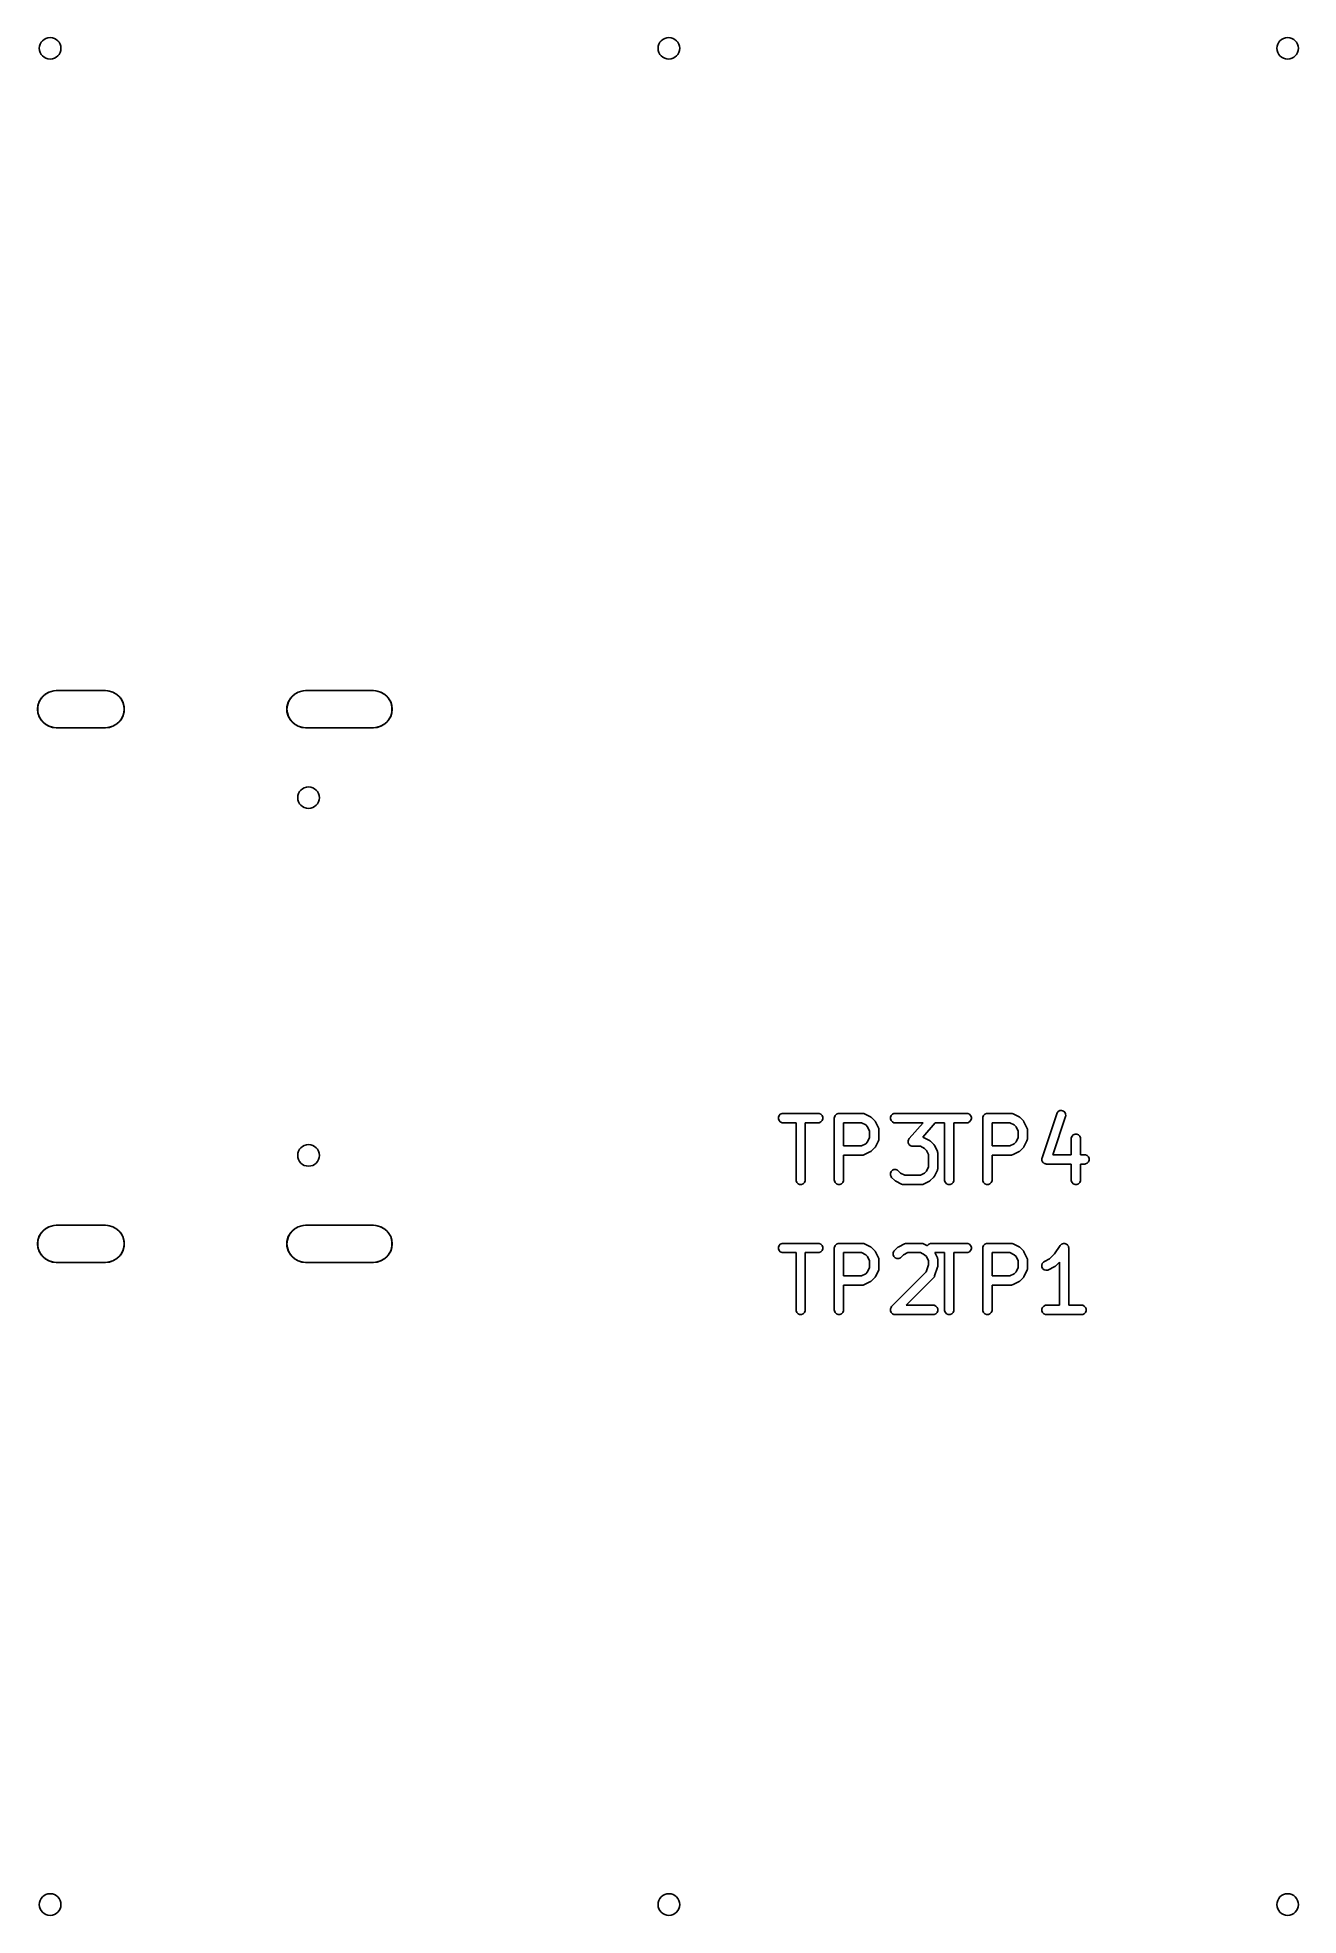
# Model space of a CAD drawing. Extents: x 5.43 to 6.23, y -4.55 to -3.35.
import ezdxf

# ---------------------------------------------------------------- set-up
doc = ezdxf.new("R2010")
doc.units = 0
doc.header["$MEASUREMENT"] = 0
doc.layers.add('BLACK', color=7, linetype='CONTINUOUS')

msp = doc.modelspace()

# ---------------------------------------------------------------- linework, layer by layer
at = {"layer": 'BLACK', "linetype": 'CONTINUOUS'}
for p, q in [((5.4289, -3.7779), (5.4297, -3.7749)), ((5.4297, -3.7749), (5.4312, -3.7722)), ((5.4312, -3.7722), (5.4334, -3.77)), ((5.4334, -3.77), (5.4361, -3.7685)), ((5.4361, -3.7685), (5.4391, -3.7677)), ((5.4391, -3.7677), (5.4406, -3.7676)), ((5.4406, -3.7676), (5.4721, -3.7676)), ((5.4721, -3.7676), (5.4406, -3.7676)), ((5.4721, -3.7676), (5.4736, -3.7677)), ((5.4736, -3.7677), (5.4766, -3.7685)), ((5.4766, -3.7685), (5.4793, -3.77)), ((5.4793, -3.77), (5.4815, -3.7722)), ((5.4815, -3.7722), (5.483, -3.7749)), ((5.483, -3.7749), (5.4838, -3.7779)), ((5.5875, -3.7779), (5.5883, -3.7749)), ((5.5883, -3.7749), (5.5899, -3.7722)), ((5.5899, -3.7722), (5.5921, -3.77)), ((5.5921, -3.77), (5.5947, -3.7685)), ((5.5947, -3.7685), (5.5977, -3.7677)), ((5.5977, -3.7677), (5.5993, -3.7676)), ((5.5993, -3.7676), (5.6426, -3.7676)), ((5.6426, -3.7676), (5.5993, -3.7676)), ((5.6426, -3.7676), (5.6441, -3.7677)), ((5.6441, -3.7677), (5.6471, -3.7685)), ((5.6471, -3.7685), (5.6498, -3.77)), ((5.6498, -3.77), (5.6519, -3.7722)), ((5.6519, -3.7722), (5.6535, -3.7749)), ((5.6535, -3.7749), (5.6543, -3.7779)), ((5.4289, -3.781), (5.4289, -3.7779)), ((5.4297, -3.7839), (5.4289, -3.781)), ((5.4312, -3.7866), (5.4297, -3.7839)), ((5.4334, -3.7888), (5.4312, -3.7866)), ((5.4815, -3.7866), (5.4793, -3.7888)), ((5.483, -3.7839), (5.4815, -3.7866)), ((5.4838, -3.781), (5.483, -3.7839)), ((5.4838, -3.7779), (5.4838, -3.781)), ((5.5875, -3.781), (5.5875, -3.7779)), ((5.5883, -3.7839), (5.5875, -3.781)), ((5.5899, -3.7866), (5.5883, -3.7839)), ((5.5921, -3.7888), (5.5899, -3.7866)), ((5.6519, -3.7866), (5.6498, -3.7888)), ((5.6535, -3.7839), (5.6519, -3.7866)), ((5.6543, -3.781), (5.6535, -3.7839)), ((5.6543, -3.7779), (5.6543, -3.781)), ((5.4361, -3.7903), (5.4334, -3.7888)), ((5.4391, -3.7911), (5.4361, -3.7903)), ((5.4406, -3.7912), (5.4391, -3.7911)), ((5.4721, -3.7912), (5.4406, -3.7912)), ((5.4406, -3.7912), (5.4721, -3.7912)), ((5.4736, -3.7911), (5.4721, -3.7912)), ((5.4766, -3.7903), (5.4736, -3.7911)), ((5.4793, -3.7888), (5.4766, -3.7903)), ((5.5947, -3.7903), (5.5921, -3.7888)), ((5.5977, -3.7911), (5.5947, -3.7903)), ((5.5993, -3.7912), (5.5977, -3.7911)), ((5.6426, -3.7912), (5.5993, -3.7912)), ((5.5993, -3.7912), (5.6426, -3.7912)), ((5.6441, -3.7911), (5.6426, -3.7912)), ((5.6471, -3.7903), (5.6441, -3.7911)), ((5.6498, -3.7888), (5.6471, -3.7903)), ((5.9002, -4.039), (5.9006, -4.0379)), ((5.9006, -4.0379), (5.9014, -4.0371)), ((5.9014, -4.0371), (5.9025, -4.0367)), ((5.9025, -4.0367), (5.9031, -4.0366)), ((5.9031, -4.0366), (5.9256, -4.0366)), ((5.9256, -4.0366), (5.9261, -4.0367)), ((5.9261, -4.0367), (5.9272, -4.0371)), ((5.9272, -4.0371), (5.928, -4.0379)), ((5.928, -4.0379), (5.9285, -4.039)), ((5.9358, -4.039), (5.9362, -4.0379)), ((5.9362, -4.0379), (5.9371, -4.0371)), ((5.9371, -4.0371), (5.9381, -4.0367)), ((5.9381, -4.0367), (5.9387, -4.0366)), ((5.9387, -4.0366), (5.9537, -4.0366)), ((5.9537, -4.0366), (5.9543, -4.0367)), ((5.9543, -4.0367), (5.9544, -4.0367)), ((5.9544, -4.0367), (5.9545, -4.0367)), ((5.9545, -4.0367), (5.955, -4.0369)), ((5.955, -4.0369), (5.9588, -4.0388)), ((5.9714, -4.039), (5.9719, -4.0379)), ((5.9719, -4.0379), (5.9727, -4.0371)), ((5.9727, -4.0371), (5.9737, -4.0367)), ((5.9737, -4.0367), (5.9743, -4.0366)), ((5.9743, -4.0366), (5.9987, -4.0366)), ((5.9987, -4.0366), (6.0201, -4.0366)), ((6.0201, -4.0366), (6.0206, -4.0367)), ((6.0206, -4.0367), (6.0217, -4.0371)), ((6.0217, -4.0371), (6.0225, -4.0379)), ((6.0225, -4.0379), (6.023, -4.039)), ((6.0303, -4.039), (6.0307, -4.0379)), ((6.0307, -4.0379), (6.0315, -4.0371)), ((6.0315, -4.0371), (6.0326, -4.0367)), ((6.0326, -4.0367), (6.0332, -4.0366)), ((6.0332, -4.0366), (6.0482, -4.0366)), ((6.0482, -4.0366), (6.0488, -4.0367)), ((6.0488, -4.0367), (6.0489, -4.0367)), ((6.0489, -4.0367), (6.049, -4.0367)), ((6.049, -4.0367), (6.0495, -4.0369)), ((6.0495, -4.0369), (6.0533, -4.0388)), ((6.0679, -4.0649), (6.0773, -4.0368)), ((6.0829, -4.0386), (6.0748, -4.0629)), ((6.0773, -4.0368), (6.0775, -4.0362)), ((6.0775, -4.0362), (6.0782, -4.0354)), ((6.0782, -4.0354), (6.0793, -4.0348)), ((6.0793, -4.0348), (6.0804, -4.0348)), ((6.0804, -4.0348), (6.0815, -4.0351)), ((6.0815, -4.0351), (6.0824, -4.0359)), ((6.0824, -4.0359), (6.0829, -4.0369)), ((6.0829, -4.0369), (6.083, -4.0381)), ((6.083, -4.0381), (6.0829, -4.0386)), ((5.9002, -4.0401), (5.9002, -4.039)), ((5.9006, -4.0412), (5.9002, -4.0401)), ((5.9014, -4.042), (5.9006, -4.0412)), ((5.9025, -4.0425), (5.9014, -4.042)), ((5.9031, -4.0425), (5.9025, -4.0425)), ((5.9114, -4.0425), (5.9031, -4.0425)), ((5.9114, -4.0789), (5.9114, -4.0425)), ((5.9256, -4.0425), (5.9173, -4.0425)), ((5.9173, -4.0425), (5.9173, -4.0789)), ((5.9261, -4.0425), (5.9256, -4.0425)), ((5.9272, -4.042), (5.9261, -4.0425)), ((5.928, -4.0412), (5.9272, -4.042)), ((5.9285, -4.0401), (5.928, -4.0412)), ((5.9285, -4.039), (5.9285, -4.0401)), ((5.9357, -4.0396), (5.9358, -4.039)), ((5.9357, -4.0789), (5.9357, -4.0396)), ((5.953, -4.0425), (5.9416, -4.0425)), ((5.9416, -4.0425), (5.9416, -4.0572)), ((5.9557, -4.0439), (5.953, -4.0425)), ((5.9569, -4.0451), (5.9557, -4.0439)), ((5.9582, -4.0478), (5.9569, -4.0451)), ((5.9582, -4.052), (5.9582, -4.0478)), ((5.9588, -4.0388), (5.959, -4.0389)), ((5.959, -4.0389), (5.9591, -4.039)), ((5.9591, -4.039), (5.9592, -4.039)), ((5.9592, -4.039), (5.9593, -4.0391)), ((5.9593, -4.0391), (5.9593, -4.0392)), ((5.9593, -4.0392), (5.9595, -4.0393)), ((5.9595, -4.0393), (5.9614, -4.0412)), ((5.9614, -4.0412), (5.9616, -4.0414)), ((5.9616, -4.0414), (5.9617, -4.0415)), ((5.9617, -4.0415), (5.9617, -4.0416)), ((5.9617, -4.0416), (5.9618, -4.0417)), ((5.9618, -4.0417), (5.9618, -4.0417)), ((5.9618, -4.0417), (5.962, -4.042)), ((5.962, -4.042), (5.9638, -4.0457)), ((5.9638, -4.0457), (5.964, -4.0463)), ((5.964, -4.0463), (5.964, -4.0464)), ((5.964, -4.0464), (5.9641, -4.0465)), ((5.9641, -4.0465), (5.9641, -4.0471)), ((5.9641, -4.0471), (5.9641, -4.0527)), ((5.9714, -4.0401), (5.9714, -4.039)), ((5.9719, -4.0412), (5.9714, -4.0401)), ((5.9727, -4.042), (5.9719, -4.0412)), ((5.9737, -4.0425), (5.9727, -4.042)), ((5.9743, -4.0425), (5.9737, -4.0425)), ((5.9922, -4.0425), (5.9743, -4.0425)), ((5.9833, -4.0526), (5.9922, -4.0425)), ((6, -4.0425), (5.992, -4.0517)), ((6.0059, -4.0425), (6, -4.0425)), ((6.0059, -4.0789), (6.0059, -4.0425)), ((6.0201, -4.0425), (6.0118, -4.0425)), ((6.0118, -4.0425), (6.0118, -4.0789)), ((6.0206, -4.0425), (6.0201, -4.0425)), ((6.0217, -4.042), (6.0206, -4.0425)), ((6.0225, -4.0412), (6.0217, -4.042)), ((6.023, -4.0401), (6.0225, -4.0412)), ((6.023, -4.039), (6.023, -4.0401)), ((6.0302, -4.0396), (6.0303, -4.039)), ((6.0302, -4.0789), (6.0302, -4.0396)), ((6.0475, -4.0425), (6.0361, -4.0425)), ((6.0361, -4.0425), (6.0361, -4.0572)), ((6.0502, -4.0439), (6.0475, -4.0425)), ((6.0514, -4.0451), (6.0502, -4.0439)), ((6.0527, -4.0478), (6.0514, -4.0451)), ((6.0527, -4.052), (6.0527, -4.0478)), ((6.0533, -4.0388), (6.0535, -4.0389)), ((6.0535, -4.0389), (6.0536, -4.039)), ((6.0536, -4.039), (6.0537, -4.039)), ((6.0537, -4.039), (6.0537, -4.0391)), ((6.0537, -4.0391), (6.0538, -4.0392)), ((6.0538, -4.0392), (6.054, -4.0393)), ((6.054, -4.0393), (6.0559, -4.0412)), ((6.0559, -4.0412), (6.0561, -4.0414)), ((6.0561, -4.0414), (6.0561, -4.0415)), ((6.0561, -4.0415), (6.0562, -4.0416)), ((6.0562, -4.0416), (6.0563, -4.0417)), ((6.0563, -4.0417), (6.0563, -4.0417)), ((6.0563, -4.0417), (6.0564, -4.042)), ((6.0564, -4.042), (6.0583, -4.0457)), ((6.0583, -4.0457), (6.0585, -4.0463)), ((6.0585, -4.0463), (6.0585, -4.0464)), ((6.0585, -4.0464), (6.0586, -4.0465)), ((6.0586, -4.0465), (6.0586, -4.0471)), ((6.0586, -4.0471), (6.0586, -4.0527)), ((6.087, -4.051), (6.0878, -4.0502)), ((6.0878, -4.0502), (6.0889, -4.0498)), ((6.0889, -4.0498), (6.09, -4.0498)), ((6.09, -4.0498), (6.0911, -4.0502)), ((6.0911, -4.0502), (6.0919, -4.051)), ((5.9416, -4.0572), (5.953, -4.0572)), ((5.953, -4.0572), (5.9557, -4.0559)), ((5.9588, -4.0609), (5.955, -4.0628)), ((5.9557, -4.0559), (5.9569, -4.0547)), ((5.9569, -4.0547), (5.9582, -4.052)), ((5.959, -4.0608), (5.9588, -4.0609)), ((5.9591, -4.0608), (5.959, -4.0608)), ((5.9592, -4.0607), (5.9591, -4.0608)), ((5.9593, -4.0606), (5.9592, -4.0607)), ((5.9595, -4.0604), (5.9593, -4.0606)), ((5.9593, -4.0606), (5.9593, -4.0606)), ((5.9614, -4.0585), (5.9595, -4.0604)), ((5.9616, -4.0583), (5.9614, -4.0585)), ((5.9617, -4.0582), (5.9616, -4.0583)), ((5.9618, -4.0581), (5.9617, -4.0582)), ((5.9617, -4.0582), (5.9617, -4.0582)), ((5.962, -4.0578), (5.9618, -4.058)), ((5.9618, -4.058), (5.9618, -4.0581)), ((5.9638, -4.054), (5.962, -4.0578)), ((5.964, -4.0535), (5.9638, -4.054)), ((5.9641, -4.0533), (5.964, -4.0534)), ((5.964, -4.0534), (5.964, -4.0535)), ((5.9641, -4.0527), (5.9641, -4.0533)), ((5.9826, -4.0542), (5.9827, -4.0541)), ((5.9827, -4.0547), (5.9826, -4.0542)), ((5.9827, -4.054), (5.9829, -4.0535)), ((5.9827, -4.0541), (5.9827, -4.054)), ((5.9827, -4.0551), (5.9827, -4.0547)), ((5.9827, -4.0552), (5.9827, -4.0551)), ((5.9827, -4.0553), (5.9827, -4.0552)), ((5.9829, -4.0558), (5.9827, -4.0553)), ((5.9829, -4.0535), (5.983, -4.0531)), ((5.9831, -4.0562), (5.9829, -4.0558)), ((5.983, -4.0531), (5.9831, -4.053)), ((5.9831, -4.053), (5.9831, -4.0529)), ((5.9831, -4.0529), (5.9832, -4.0529)), ((5.9832, -4.0563), (5.9831, -4.0562)), ((5.9832, -4.0529), (5.9833, -4.0526)), ((5.9832, -4.0564), (5.9832, -4.0563)), ((5.9836, -4.0567), (5.9832, -4.0564)), ((5.9839, -4.057), (5.9836, -4.0567)), ((5.984, -4.0571), (5.9839, -4.057)), ((5.9841, -4.0571), (5.984, -4.0571)), ((5.9845, -4.0573), (5.9841, -4.0571)), ((5.985, -4.0575), (5.9845, -4.0573)), ((5.9851, -4.0575), (5.985, -4.0575)), ((5.9852, -4.0575), (5.9851, -4.0575)), ((5.9853, -4.0575), (5.9852, -4.0575)), ((5.9856, -4.0575), (5.9853, -4.0575)), ((5.9905, -4.0575), (5.9856, -4.0575)), ((5.9932, -4.0589), (5.9905, -4.0575)), ((5.992, -4.0517), (5.9925, -4.0519)), ((5.9925, -4.0519), (5.9963, -4.0538)), ((5.9944, -4.0601), (5.9932, -4.0589)), ((5.9957, -4.0628), (5.9944, -4.0601)), ((5.9963, -4.0538), (5.9965, -4.0539)), ((5.9965, -4.0539), (5.9966, -4.054)), ((5.9966, -4.054), (5.9967, -4.054)), ((5.9967, -4.054), (5.9967, -4.0541)), ((5.9967, -4.0541), (5.9968, -4.0542)), ((5.9968, -4.0542), (5.997, -4.0543)), ((5.997, -4.0543), (5.9989, -4.0562)), ((5.9989, -4.0562), (5.9991, -4.0564)), ((5.9991, -4.0564), (5.9991, -4.0565)), ((5.9991, -4.0565), (5.9992, -4.0566)), ((5.9992, -4.0566), (5.9993, -4.0567)), ((5.9993, -4.0567), (5.9993, -4.0567)), ((5.9993, -4.0567), (5.9995, -4.057)), ((5.9995, -4.057), (6.0013, -4.0607)), ((6.0013, -4.0607), (6.0015, -4.0613)), ((6.0015, -4.0613), (6.0015, -4.0614)), ((6.0015, -4.0614), (6.0016, -4.0615)), ((6.0016, -4.0615), (6.0016, -4.0621)), ((6.0016, -4.0621), (6.0016, -4.0714)), ((6.0361, -4.0572), (6.0475, -4.0572)), ((6.0475, -4.0572), (6.0502, -4.0559)), ((6.0533, -4.0609), (6.0495, -4.0628)), ((6.0502, -4.0559), (6.0514, -4.0547)), ((6.0514, -4.0547), (6.0527, -4.052)), ((6.0535, -4.0608), (6.0533, -4.0609)), ((6.0536, -4.0608), (6.0535, -4.0608)), ((6.0537, -4.0607), (6.0536, -4.0608)), ((6.0538, -4.0606), (6.0537, -4.0606)), ((6.0537, -4.0606), (6.0537, -4.0607)), ((6.054, -4.0604), (6.0538, -4.0606)), ((6.0559, -4.0585), (6.054, -4.0604)), ((6.0561, -4.0583), (6.0559, -4.0585)), ((6.0562, -4.0582), (6.0561, -4.0582)), ((6.0561, -4.0582), (6.0561, -4.0583)), ((6.0563, -4.0581), (6.0562, -4.0582)), ((6.0564, -4.0578), (6.0563, -4.058)), ((6.0563, -4.058), (6.0563, -4.0581)), ((6.0583, -4.054), (6.0564, -4.0578)), ((6.0585, -4.0535), (6.0583, -4.054)), ((6.0586, -4.0533), (6.0585, -4.0534)), ((6.0585, -4.0534), (6.0585, -4.0535)), ((6.0586, -4.0527), (6.0586, -4.0533)), ((6.0865, -4.0521), (6.087, -4.051)), ((6.0865, -4.0527), (6.0865, -4.0521)), ((6.0865, -4.0629), (6.0865, -4.0527)), ((6.0919, -4.051), (6.0923, -4.0521)), ((6.0923, -4.0521), (6.0924, -4.0527)), ((6.0924, -4.0527), (6.0924, -4.0629)), ((5.9537, -4.0631), (5.9416, -4.0631)), ((5.9416, -4.0631), (5.9416, -4.0789)), ((5.9543, -4.0631), (5.9537, -4.0631)), ((5.9544, -4.063), (5.9543, -4.0631)), ((5.9545, -4.063), (5.9544, -4.063)), ((5.955, -4.0628), (5.9545, -4.063)), ((5.9714, -4.0746), (5.9719, -4.0735)), ((5.9719, -4.0735), (5.9727, -4.0727)), ((5.9727, -4.0727), (5.9737, -4.0723)), ((5.9737, -4.0723), (5.9749, -4.0723)), ((5.9749, -4.0723), (5.976, -4.0727)), ((5.976, -4.0727), (5.9764, -4.0731)), ((5.9764, -4.0731), (5.9779, -4.0746)), ((5.9932, -4.0746), (5.9944, -4.0734)), ((5.9944, -4.0734), (5.9957, -4.0707)), ((5.9957, -4.0707), (5.9957, -4.0628)), ((6.0013, -4.0728), (5.9995, -4.0765)), ((6.0015, -4.0722), (6.0013, -4.0728)), ((6.0016, -4.072), (6.0015, -4.0721)), ((6.0015, -4.0721), (6.0015, -4.0722)), ((6.0016, -4.0714), (6.0016, -4.072)), ((6.0482, -4.0631), (6.0361, -4.0631)), ((6.0361, -4.0631), (6.0361, -4.0789)), ((6.0488, -4.0631), (6.0482, -4.0631)), ((6.0489, -4.063), (6.0488, -4.0631)), ((6.049, -4.063), (6.0489, -4.063)), ((6.0495, -4.0628), (6.049, -4.063)), ((6.0677, -4.0654), (6.0678, -4.0653)), ((6.0678, -4.0659), (6.0677, -4.0654)), ((6.0678, -4.0652), (6.0679, -4.0649)), ((6.0678, -4.0653), (6.0678, -4.0652)), ((6.0678, -4.0652), (6.0678, -4.0652)), ((6.0678, -4.0664), (6.0678, -4.0659)), ((6.0678, -4.0665), (6.0678, -4.0664)), ((6.0678, -4.0666), (6.0678, -4.0665)), ((6.068, -4.067), (6.0678, -4.0666)), ((6.0682, -4.0674), (6.068, -4.067)), ((6.0683, -4.0675), (6.0682, -4.0674)), ((6.0683, -4.0676), (6.0683, -4.0675)), ((6.0687, -4.0679), (6.0683, -4.0676)), ((6.069, -4.0683), (6.0687, -4.0679)), ((6.0691, -4.0683), (6.069, -4.0683)), ((6.0692, -4.0684), (6.0691, -4.0683)), ((6.0697, -4.0685), (6.0692, -4.0684)), ((6.0701, -4.0687), (6.0697, -4.0685)), ((6.0703, -4.0687), (6.0701, -4.0687)), ((6.0704, -4.0687), (6.0703, -4.0687)), ((6.0703, -4.0687), (6.0703, -4.0687)), ((6.0707, -4.0688), (6.0704, -4.0687)), ((6.0865, -4.0688), (6.0707, -4.0688)), ((6.0748, -4.0629), (6.0865, -4.0629)), ((6.0865, -4.0789), (6.0865, -4.0688)), ((6.0924, -4.0629), (6.0951, -4.0629)), ((6.0951, -4.0688), (6.0924, -4.0688)), ((6.0924, -4.0688), (6.0924, -4.0789)), ((6.0951, -4.0629), (6.0956, -4.0629)), ((6.0956, -4.0687), (6.0951, -4.0688)), ((6.0956, -4.0629), (6.0967, -4.0634)), ((6.0967, -4.0683), (6.0956, -4.0687)), ((6.0967, -4.0634), (6.0975, -4.0642)), ((6.0975, -4.0674), (6.0967, -4.0683)), ((6.0975, -4.0642), (6.0979, -4.0652)), ((6.0979, -4.0664), (6.0975, -4.0674)), ((6.0979, -4.0652), (6.0979, -4.0664)), ((5.9114, -4.0795), (5.9114, -4.0789)), ((5.9119, -4.0806), (5.9114, -4.0795)), ((5.9127, -4.0814), (5.9119, -4.0806)), ((5.9137, -4.0818), (5.9127, -4.0814)), ((5.9149, -4.0818), (5.9137, -4.0818)), ((5.916, -4.0814), (5.9149, -4.0818)), ((5.9168, -4.0806), (5.916, -4.0814)), ((5.9172, -4.0795), (5.9168, -4.0806)), ((5.9173, -4.0789), (5.9172, -4.0795)), ((5.9358, -4.0795), (5.9357, -4.0789)), ((5.9362, -4.0806), (5.9358, -4.0795)), ((5.9371, -4.0814), (5.9362, -4.0806)), ((5.9381, -4.0818), (5.9371, -4.0814)), ((5.9393, -4.0818), (5.9381, -4.0818)), ((5.9403, -4.0814), (5.9393, -4.0818)), ((5.9412, -4.0806), (5.9403, -4.0814)), ((5.9416, -4.0795), (5.9412, -4.0806)), ((5.9416, -4.0789), (5.9416, -4.0795)), ((5.9714, -4.0758), (5.9714, -4.0746)), ((5.9719, -4.0768), (5.9714, -4.0758)), ((5.9722, -4.0773), (5.9719, -4.0768)), ((5.9741, -4.0791), (5.9722, -4.0773)), ((5.9743, -4.0793), (5.9741, -4.0791)), ((5.9744, -4.0794), (5.9743, -4.0793)), ((5.9745, -4.0794), (5.9744, -4.0794)), ((5.9745, -4.0795), (5.9745, -4.0794)), ((5.9746, -4.0795), (5.9745, -4.0795)), ((5.9749, -4.0797), (5.9746, -4.0795)), ((5.9786, -4.0816), (5.9749, -4.0797)), ((5.9779, -4.0746), (5.9806, -4.076)), ((5.9792, -4.0818), (5.9786, -4.0816)), ((5.9793, -4.0818), (5.9792, -4.0818)), ((5.9794, -4.0818), (5.9793, -4.0818)), ((5.9799, -4.0819), (5.9794, -4.0818)), ((5.9912, -4.0819), (5.9799, -4.0819)), ((5.9806, -4.076), (5.9905, -4.076)), ((5.9905, -4.076), (5.9932, -4.0746)), ((5.9918, -4.0818), (5.9912, -4.0819)), ((5.9919, -4.0818), (5.9918, -4.0818)), ((5.992, -4.0818), (5.9919, -4.0818)), ((5.9925, -4.0816), (5.992, -4.0818)), ((5.9963, -4.0797), (5.9925, -4.0816)), ((5.9965, -4.0795), (5.9963, -4.0797)), ((5.9966, -4.0795), (5.9965, -4.0795)), ((5.9967, -4.0794), (5.9966, -4.0795)), ((5.9968, -4.0793), (5.9967, -4.0794)), ((5.9967, -4.0794), (5.9967, -4.0794)), ((5.997, -4.0791), (5.9968, -4.0793)), ((5.9989, -4.0773), (5.997, -4.0791)), ((5.9991, -4.077), (5.9989, -4.0773)), ((5.9992, -4.0769), (5.9991, -4.077)), ((5.9991, -4.077), (5.9991, -4.077)), ((5.9993, -4.0768), (5.9992, -4.0769)), ((5.9995, -4.0765), (5.9993, -4.0767)), ((5.9993, -4.0767), (5.9993, -4.0768)), ((6.0059, -4.0795), (6.0059, -4.0789)), ((6.0064, -4.0806), (6.0059, -4.0795)), ((6.0072, -4.0814), (6.0064, -4.0806)), ((6.0082, -4.0818), (6.0072, -4.0814)), ((6.0094, -4.0818), (6.0082, -4.0818)), ((6.0105, -4.0814), (6.0094, -4.0818)), ((6.0113, -4.0806), (6.0105, -4.0814)), ((6.0117, -4.0795), (6.0113, -4.0806)), ((6.0118, -4.0789), (6.0117, -4.0795)), ((6.0303, -4.0795), (6.0302, -4.0789)), ((6.0307, -4.0806), (6.0303, -4.0795)), ((6.0315, -4.0814), (6.0307, -4.0806)), ((6.0326, -4.0818), (6.0315, -4.0814)), ((6.0338, -4.0818), (6.0326, -4.0818)), ((6.0348, -4.0814), (6.0338, -4.0818)), ((6.0356, -4.0806), (6.0348, -4.0814)), ((6.0361, -4.0795), (6.0356, -4.0806)), ((6.0361, -4.0789), (6.0361, -4.0795)), ((6.0865, -4.0795), (6.0865, -4.0789)), ((6.087, -4.0806), (6.0865, -4.0795)), ((6.0878, -4.0814), (6.087, -4.0806)), ((6.0889, -4.0818), (6.0878, -4.0814)), ((6.09, -4.0818), (6.0889, -4.0818)), ((6.0911, -4.0814), (6.09, -4.0818)), ((6.0919, -4.0806), (6.0911, -4.0814)), ((6.0923, -4.0795), (6.0919, -4.0806)), ((6.0924, -4.0789), (6.0923, -4.0795)), ((5.4312, -4.1124), (5.4334, -4.1102)), ((5.4334, -4.1102), (5.4361, -4.1087)), ((5.4361, -4.1087), (5.4391, -4.1079)), ((5.4391, -4.1079), (5.4406, -4.1078)), ((5.4406, -4.1078), (5.4721, -4.1078)), ((5.4721, -4.1078), (5.4406, -4.1078)), ((5.4721, -4.1078), (5.4736, -4.1079)), ((5.4736, -4.1079), (5.4766, -4.1087)), ((5.4766, -4.1087), (5.4793, -4.1102)), ((5.4793, -4.1102), (5.4815, -4.1124)), ((5.5899, -4.1124), (5.5921, -4.1102)), ((5.5921, -4.1102), (5.5947, -4.1087)), ((5.5947, -4.1087), (5.5977, -4.1079)), ((5.5977, -4.1079), (5.5993, -4.1078)), ((5.5993, -4.1078), (5.6426, -4.1078)), ((5.6426, -4.1078), (5.5993, -4.1078)), ((5.6426, -4.1078), (5.6441, -4.1079)), ((5.6441, -4.1079), (5.6471, -4.1087)), ((5.6471, -4.1087), (5.6498, -4.1102)), ((5.6498, -4.1102), (5.6519, -4.1124)), ((5.4289, -4.118), (5.4297, -4.115)), ((5.4289, -4.1211), (5.4289, -4.118)), ((5.4297, -4.1241), (5.4289, -4.1211)), ((5.4297, -4.115), (5.4312, -4.1124)), ((5.4815, -4.1124), (5.483, -4.115)), ((5.483, -4.115), (5.4838, -4.118)), ((5.4838, -4.1211), (5.483, -4.1241)), ((5.4838, -4.118), (5.4838, -4.1211)), ((5.5875, -4.118), (5.5883, -4.115)), ((5.5875, -4.1211), (5.5875, -4.118)), ((5.5883, -4.1241), (5.5875, -4.1211)), ((5.5883, -4.115), (5.5899, -4.1124)), ((5.6519, -4.1124), (5.6535, -4.115)), ((5.6535, -4.115), (5.6543, -4.118)), ((5.6543, -4.1211), (5.6535, -4.1241)), ((5.6543, -4.118), (5.6543, -4.1211)), ((5.9002, -4.1217), (5.9006, -4.1206)), ((5.9002, -4.1228), (5.9002, -4.1217)), ((5.9006, -4.1206), (5.9014, -4.1198)), ((5.9014, -4.1198), (5.9025, -4.1193)), ((5.9025, -4.1193), (5.9031, -4.1193)), ((5.9031, -4.1193), (5.9256, -4.1193)), ((5.9256, -4.1193), (5.9261, -4.1193)), ((5.9261, -4.1193), (5.9272, -4.1198)), ((5.9272, -4.1198), (5.928, -4.1206)), ((5.928, -4.1206), (5.9285, -4.1217)), ((5.9285, -4.1217), (5.9285, -4.1228)), ((5.9357, -4.1222), (5.9358, -4.1217)), ((5.9357, -4.1616), (5.9357, -4.1222)), ((5.9358, -4.1217), (5.9362, -4.1206)), ((5.9362, -4.1206), (5.9371, -4.1198)), ((5.9371, -4.1198), (5.9381, -4.1193)), ((5.9381, -4.1193), (5.9387, -4.1193)), ((5.9387, -4.1193), (5.9537, -4.1193)), ((5.9537, -4.1193), (5.9543, -4.1193)), ((5.9543, -4.1193), (5.9544, -4.1194)), ((5.9544, -4.1194), (5.9545, -4.1194)), ((5.9545, -4.1194), (5.955, -4.1196)), ((5.955, -4.1196), (5.9588, -4.1215)), ((5.9588, -4.1215), (5.959, -4.1216)), ((5.959, -4.1216), (5.9591, -4.1217)), ((5.9591, -4.1217), (5.9592, -4.1217)), ((5.9592, -4.1217), (5.9593, -4.1218)), ((5.9593, -4.1218), (5.9593, -4.1218)), ((5.9593, -4.1218), (5.9595, -4.122)), ((5.9595, -4.122), (5.9614, -4.1239)), ((5.9741, -4.1239), (5.976, -4.122)), ((5.976, -4.122), (5.9762, -4.1218)), ((5.9762, -4.1218), (5.9763, -4.1218)), ((5.9763, -4.1218), (5.9763, -4.1217)), ((5.9763, -4.1217), (5.9764, -4.1217)), ((5.9764, -4.1217), (5.9765, -4.1216)), ((5.9765, -4.1216), (5.9767, -4.1215)), ((5.9767, -4.1215), (5.9805, -4.1196)), ((5.9805, -4.1196), (5.981, -4.1194)), ((5.981, -4.1194), (5.9811, -4.1194)), ((5.9811, -4.1194), (5.9812, -4.1193)), ((5.9812, -4.1193), (5.9818, -4.1193)), ((5.9818, -4.1193), (5.9912, -4.1193)), ((5.9912, -4.1193), (5.9918, -4.1193)), ((5.9918, -4.1193), (5.9919, -4.1194)), ((5.9919, -4.1194), (5.992, -4.1194)), ((5.992, -4.1194), (5.9925, -4.1196)), ((5.9925, -4.1196), (5.995, -4.1208)), ((5.995, -4.1208), (5.9951, -4.1206)), ((5.9951, -4.1206), (5.9959, -4.1198)), ((5.9959, -4.1198), (5.997, -4.1193)), ((5.997, -4.1193), (5.9976, -4.1193)), ((5.9976, -4.1193), (6.0201, -4.1193)), ((6.0201, -4.1193), (6.0206, -4.1193)), ((6.0206, -4.1193), (6.0217, -4.1198)), ((6.0217, -4.1198), (6.0225, -4.1206)), ((6.0225, -4.1206), (6.023, -4.1217)), ((6.023, -4.1217), (6.023, -4.1228)), ((6.0302, -4.1222), (6.0303, -4.1217)), ((6.0302, -4.1616), (6.0302, -4.1222)), ((6.0303, -4.1217), (6.0307, -4.1206)), ((6.0307, -4.1206), (6.0315, -4.1198)), ((6.0315, -4.1198), (6.0326, -4.1193)), ((6.0326, -4.1193), (6.0332, -4.1193)), ((6.0332, -4.1193), (6.0482, -4.1193)), ((6.0482, -4.1193), (6.0488, -4.1193)), ((6.0488, -4.1193), (6.0489, -4.1194)), ((6.0489, -4.1194), (6.049, -4.1194)), ((6.049, -4.1194), (6.0495, -4.1196)), ((6.0495, -4.1196), (6.0533, -4.1215)), ((6.0533, -4.1215), (6.0535, -4.1216)), ((6.0535, -4.1216), (6.0536, -4.1217)), ((6.0536, -4.1217), (6.0537, -4.1217)), ((6.0537, -4.1217), (6.0537, -4.1218)), ((6.0537, -4.1218), (6.0538, -4.1218)), ((6.0538, -4.1218), (6.054, -4.122)), ((6.054, -4.122), (6.0559, -4.1239)), ((6.0759, -4.126), (6.0795, -4.1206)), ((6.0795, -4.1206), (6.0798, -4.1202)), ((6.0795, -4.1206), (6.0795, -4.1206)), ((6.0795, -4.1206), (6.0795, -4.1206)), ((6.0795, -4.1206), (6.0795, -4.1206)), ((6.0798, -4.1202), (6.0801, -4.12)), ((6.0801, -4.12), (6.0803, -4.1198)), ((6.0803, -4.1198), (6.0806, -4.1197)), ((6.0806, -4.1197), (6.0808, -4.1195)), ((6.0808, -4.1195), (6.0811, -4.1195)), ((6.0811, -4.1195), (6.0814, -4.1193)), ((6.0814, -4.1193), (6.0816, -4.1193)), ((6.0816, -4.1193), (6.0819, -4.1193)), ((6.0819, -4.1193), (6.0822, -4.1193)), ((6.0822, -4.1193), (6.0825, -4.1193)), ((6.0825, -4.1193), (6.0828, -4.1195)), ((6.0828, -4.1195), (6.0831, -4.1195)), ((6.0831, -4.1195), (6.0833, -4.1197)), ((6.0833, -4.1197), (6.0836, -4.1198)), ((6.0836, -4.1198), (6.0838, -4.12)), ((6.0838, -4.12), (6.084, -4.1201)), ((6.084, -4.1201), (6.0842, -4.1204)), ((6.0842, -4.1204), (6.0844, -4.1206)), ((6.0844, -4.1206), (6.0845, -4.1209)), ((6.0845, -4.1209), (6.0847, -4.1211)), ((6.0847, -4.1211), (6.0847, -4.1214)), ((6.0847, -4.1214), (6.0848, -4.1217)), ((6.0848, -4.1217), (6.0849, -4.1222)), ((6.0849, -4.1222), (6.0849, -4.1222)), ((6.0849, -4.1222), (6.0849, -4.1222)), ((6.0849, -4.1222), (6.0849, -4.1222)), ((6.0849, -4.1222), (6.0849, -4.1587)), ((5.4312, -4.1268), (5.4297, -4.1241)), ((5.4334, -4.1289), (5.4312, -4.1268)), ((5.4361, -4.1305), (5.4334, -4.1289)), ((5.4391, -4.1313), (5.4361, -4.1305)), ((5.4406, -4.1314), (5.4391, -4.1313)), ((5.4721, -4.1314), (5.4406, -4.1314)), ((5.4406, -4.1314), (5.4721, -4.1314)), ((5.4736, -4.1313), (5.4721, -4.1314)), ((5.4766, -4.1305), (5.4736, -4.1313)), ((5.4793, -4.1289), (5.4766, -4.1305)), ((5.4815, -4.1268), (5.4793, -4.1289)), ((5.483, -4.1241), (5.4815, -4.1268)), ((5.5899, -4.1268), (5.5883, -4.1241)), ((5.5921, -4.1289), (5.5899, -4.1268)), ((5.5947, -4.1305), (5.5921, -4.1289)), ((5.5977, -4.1313), (5.5947, -4.1305)), ((5.5993, -4.1314), (5.5977, -4.1313)), ((5.6426, -4.1314), (5.5993, -4.1314)), ((5.5993, -4.1314), (5.6426, -4.1314)), ((5.6441, -4.1313), (5.6426, -4.1314)), ((5.6471, -4.1305), (5.6441, -4.1313)), ((5.6498, -4.1289), (5.6471, -4.1305)), ((5.6519, -4.1268), (5.6498, -4.1289)), ((5.6535, -4.1241), (5.6519, -4.1268)), ((5.9006, -4.1239), (5.9002, -4.1228)), ((5.9014, -4.1247), (5.9006, -4.1239)), ((5.9025, -4.1251), (5.9014, -4.1247)), ((5.9031, -4.1252), (5.9025, -4.1251)), ((5.9114, -4.1252), (5.9031, -4.1252)), ((5.9114, -4.1616), (5.9114, -4.1252)), ((5.9256, -4.1252), (5.9173, -4.1252)), ((5.9173, -4.1252), (5.9173, -4.1616)), ((5.9261, -4.1251), (5.9256, -4.1252)), ((5.9272, -4.1247), (5.9261, -4.1251)), ((5.928, -4.1239), (5.9272, -4.1247)), ((5.9285, -4.1228), (5.928, -4.1239)), ((5.953, -4.1252), (5.9416, -4.1252)), ((5.9416, -4.1252), (5.9416, -4.1399)), ((5.9557, -4.1265), (5.953, -4.1252)), ((5.9569, -4.1277), (5.9557, -4.1265)), ((5.9582, -4.1304), (5.9569, -4.1277)), ((5.9582, -4.1347), (5.9582, -4.1304)), ((5.9614, -4.1239), (5.9616, -4.1241)), ((5.9616, -4.1241), (5.9617, -4.1242)), ((5.9617, -4.1242), (5.9617, -4.1243)), ((5.9617, -4.1243), (5.9618, -4.1243)), ((5.9618, -4.1243), (5.9618, -4.1244)), ((5.9618, -4.1244), (5.962, -4.1247)), ((5.962, -4.1247), (5.9638, -4.1284)), ((5.9638, -4.1284), (5.964, -4.129)), ((5.964, -4.129), (5.964, -4.1291)), ((5.964, -4.1291), (5.9641, -4.1292)), ((5.9641, -4.1292), (5.9641, -4.1297)), ((5.9641, -4.1297), (5.9641, -4.1354)), ((5.9733, -4.1254), (5.9737, -4.1243)), ((5.9733, -4.1266), (5.9733, -4.1254)), ((5.9737, -4.1276), (5.9733, -4.1266)), ((5.9737, -4.1243), (5.9741, -4.1239)), ((5.9745, -4.1284), (5.9737, -4.1276)), ((5.9756, -4.1289), (5.9745, -4.1284)), ((5.9768, -4.1289), (5.9756, -4.1289)), ((5.9778, -4.1284), (5.9768, -4.1289)), ((5.9783, -4.1281), (5.9778, -4.1284)), ((5.9798, -4.1265), (5.9783, -4.1281)), ((5.9825, -4.1252), (5.9798, -4.1265)), ((5.9905, -4.1252), (5.9825, -4.1252)), ((5.9932, -4.1265), (5.9905, -4.1252)), ((5.9944, -4.1277), (5.9932, -4.1265)), ((5.9942, -4.1375), (5.9957, -4.133)), ((5.9957, -4.1304), (5.9944, -4.1277)), ((5.9957, -4.133), (5.9957, -4.1304)), ((6.0059, -4.1252), (5.9997, -4.1252)), ((5.9997, -4.1252), (6.0013, -4.1284)), ((6.0013, -4.1284), (6.0015, -4.129)), ((6.0015, -4.129), (6.0015, -4.1291)), ((6.0015, -4.1291), (6.0016, -4.1292)), ((6.0016, -4.1341), (6.0015, -4.1344)), ((6.0016, -4.1292), (6.0016, -4.1297)), ((6.0016, -4.1297), (6.0016, -4.1335)), ((6.0016, -4.1335), (6.0016, -4.1338)), ((6.0016, -4.1338), (6.0016, -4.1339)), ((6.0016, -4.1339), (6.0016, -4.134)), ((6.0016, -4.134), (6.0016, -4.1341)), ((6.0016, -4.1341), (6.0016, -4.1341)), ((6.0059, -4.1616), (6.0059, -4.1252)), ((6.0201, -4.1252), (6.0118, -4.1252)), ((6.0118, -4.1252), (6.0118, -4.1616)), ((6.0206, -4.1251), (6.0201, -4.1252)), ((6.0217, -4.1247), (6.0206, -4.1251)), ((6.0225, -4.1239), (6.0217, -4.1247)), ((6.023, -4.1228), (6.0225, -4.1239)), ((6.0475, -4.1252), (6.0361, -4.1252)), ((6.0361, -4.1252), (6.0361, -4.1399)), ((6.0502, -4.1265), (6.0475, -4.1252)), ((6.0514, -4.1277), (6.0502, -4.1265)), ((6.0527, -4.1304), (6.0514, -4.1277)), ((6.0527, -4.1347), (6.0527, -4.1304)), ((6.0559, -4.1239), (6.0561, -4.1241)), ((6.0561, -4.1241), (6.0561, -4.1242)), ((6.0561, -4.1242), (6.0562, -4.1243)), ((6.0562, -4.1243), (6.0563, -4.1243)), ((6.0563, -4.1243), (6.0563, -4.1244)), ((6.0563, -4.1244), (6.0564, -4.1247)), ((6.0564, -4.1247), (6.0583, -4.1284)), ((6.0583, -4.1284), (6.0585, -4.129)), ((6.0585, -4.129), (6.0585, -4.1291)), ((6.0585, -4.1291), (6.0586, -4.1292)), ((6.0586, -4.1292), (6.0586, -4.1297)), ((6.0586, -4.1297), (6.0586, -4.1354)), ((6.0677, -4.1331), (6.0681, -4.132)), ((6.0678, -4.1343), (6.0677, -4.1331)), ((6.0683, -4.1353), (6.0678, -4.1343)), ((6.0681, -4.132), (6.0689, -4.1312)), ((6.0689, -4.1312), (6.0694, -4.1308)), ((6.0694, -4.1308), (6.0727, -4.1292)), ((6.0757, -4.1343), (6.072, -4.1361)), ((6.0727, -4.1292), (6.0759, -4.126)), ((6.076, -4.1341), (6.0757, -4.1343)), ((6.0761, -4.1341), (6.076, -4.1341)), ((6.0762, -4.1339), (6.0761, -4.134)), ((6.0761, -4.134), (6.0761, -4.1341)), ((6.0763, -4.1339), (6.0762, -4.1339)), ((6.0765, -4.1337), (6.0763, -4.1339)), ((6.079, -4.1312), (6.0765, -4.1337)), ((6.079, -4.1587), (6.079, -4.1312)), ((5.9416, -4.1399), (5.953, -4.1399)), ((5.9537, -4.1458), (5.9416, -4.1458)), ((5.9416, -4.1458), (5.9416, -4.1616)), ((5.953, -4.1399), (5.9557, -4.1386)), ((5.9543, -4.1458), (5.9537, -4.1458)), ((5.9544, -4.1457), (5.9543, -4.1458)), ((5.9545, -4.1457), (5.9544, -4.1457)), ((5.955, -4.1455), (5.9545, -4.1457)), ((5.9588, -4.1436), (5.955, -4.1455)), ((5.9557, -4.1386), (5.9569, -4.1374)), ((5.9569, -4.1374), (5.9582, -4.1347)), ((5.959, -4.1435), (5.9588, -4.1436)), ((5.9591, -4.1434), (5.959, -4.1435)), ((5.9592, -4.1434), (5.9591, -4.1434)), ((5.9593, -4.1433), (5.9592, -4.1434)), ((5.9595, -4.1431), (5.9593, -4.1433)), ((5.9593, -4.1433), (5.9593, -4.1433)), ((5.9614, -4.1412), (5.9595, -4.1431)), ((5.9616, -4.141), (5.9614, -4.1412)), ((5.9617, -4.1409), (5.9616, -4.141)), ((5.9618, -4.1408), (5.9617, -4.1408)), ((5.9617, -4.1408), (5.9617, -4.1409)), ((5.962, -4.1404), (5.9618, -4.1407)), ((5.9618, -4.1407), (5.9618, -4.1408)), ((5.9638, -4.1367), (5.962, -4.1404)), ((5.964, -4.1361), (5.9638, -4.1367)), ((5.9641, -4.1359), (5.964, -4.136)), ((5.964, -4.136), (5.964, -4.1361)), ((5.9641, -4.1354), (5.9641, -4.1359)), ((5.9722, -4.1595), (5.9942, -4.1375)), ((5.9989, -4.1412), (5.9814, -4.1587)), ((5.9993, -4.1408), (5.9989, -4.1412)), ((5.9994, -4.1406), (5.9993, -4.1407)), ((5.9993, -4.1407), (5.9993, -4.1408)), ((5.9996, -4.14), (5.9994, -4.1406)), ((6.0015, -4.1344), (5.9996, -4.14)), ((6.0361, -4.1399), (6.0475, -4.1399)), ((6.0482, -4.1458), (6.0361, -4.1458)), ((6.0361, -4.1458), (6.0361, -4.1616)), ((6.0475, -4.1399), (6.0502, -4.1386)), ((6.0488, -4.1458), (6.0482, -4.1458)), ((6.0489, -4.1457), (6.0488, -4.1458)), ((6.049, -4.1457), (6.0489, -4.1457)), ((6.0495, -4.1455), (6.049, -4.1457)), ((6.0533, -4.1436), (6.0495, -4.1455)), ((6.0502, -4.1386), (6.0514, -4.1374)), ((6.0514, -4.1374), (6.0527, -4.1347)), ((6.0535, -4.1435), (6.0533, -4.1436)), ((6.0536, -4.1434), (6.0535, -4.1435)), ((6.0537, -4.1434), (6.0536, -4.1434)), ((6.0538, -4.1433), (6.0537, -4.1433)), ((6.0537, -4.1433), (6.0537, -4.1434)), ((6.054, -4.1431), (6.0538, -4.1433)), ((6.0559, -4.1412), (6.054, -4.1431)), ((6.0561, -4.141), (6.0559, -4.1412)), ((6.0562, -4.1408), (6.0561, -4.1409)), ((6.0561, -4.1409), (6.0561, -4.141)), ((6.0563, -4.1408), (6.0562, -4.1408)), ((6.0564, -4.1404), (6.0563, -4.1407)), ((6.0563, -4.1407), (6.0563, -4.1408)), ((6.0583, -4.1367), (6.0564, -4.1404)), ((6.0585, -4.1361), (6.0583, -4.1367)), ((6.0586, -4.1359), (6.0585, -4.136)), ((6.0585, -4.136), (6.0585, -4.1361)), ((6.0586, -4.1354), (6.0586, -4.1359)), ((6.0692, -4.1361), (6.0683, -4.1353)), ((6.0703, -4.1364), (6.0692, -4.1361)), ((6.0715, -4.1363), (6.0703, -4.1364)), ((6.072, -4.1361), (6.0715, -4.1363)), ((5.9114, -4.1622), (5.9114, -4.1616)), ((5.9119, -4.1632), (5.9114, -4.1622)), ((5.9127, -4.1641), (5.9119, -4.1632)), ((5.9137, -4.1645), (5.9127, -4.1641)), ((5.9149, -4.1645), (5.9137, -4.1645)), ((5.916, -4.1641), (5.9149, -4.1645)), ((5.9168, -4.1632), (5.916, -4.1641)), ((5.9172, -4.1622), (5.9168, -4.1632)), ((5.9173, -4.1616), (5.9172, -4.1622)), ((5.9358, -4.1622), (5.9357, -4.1616)), ((5.9362, -4.1632), (5.9358, -4.1622)), ((5.9371, -4.1641), (5.9362, -4.1632)), ((5.9381, -4.1645), (5.9371, -4.1641)), ((5.9393, -4.1645), (5.9381, -4.1645)), ((5.9403, -4.1641), (5.9393, -4.1645)), ((5.9412, -4.1632), (5.9403, -4.1641)), ((5.9416, -4.1622), (5.9412, -4.1632)), ((5.9416, -4.1616), (5.9416, -4.1622)), ((5.9714, -4.161), (5.9719, -4.16)), ((5.9714, -4.1622), (5.9714, -4.161)), ((5.9719, -4.1632), (5.9714, -4.1622)), ((5.9719, -4.16), (5.9722, -4.1595)), ((5.9727, -4.1641), (5.9719, -4.1632)), ((5.9737, -4.1645), (5.9727, -4.1641)), ((5.9743, -4.1646), (5.9737, -4.1645)), ((5.9987, -4.1646), (5.9743, -4.1646)), ((5.9814, -4.1587), (5.9987, -4.1587)), ((5.9987, -4.1587), (5.9993, -4.1587)), ((5.9993, -4.1645), (5.9987, -4.1646)), ((5.9993, -4.1587), (6.0003, -4.1592)), ((6.0003, -4.1641), (5.9993, -4.1645)), ((6.0003, -4.1592), (6.0011, -4.16)), ((6.0011, -4.1632), (6.0003, -4.1641)), ((6.0011, -4.16), (6.0016, -4.161)), ((6.0016, -4.1622), (6.0011, -4.1632)), ((6.0016, -4.161), (6.0016, -4.1622)), ((6.0059, -4.1622), (6.0059, -4.1616)), ((6.0064, -4.1632), (6.0059, -4.1622)), ((6.0072, -4.1641), (6.0064, -4.1632)), ((6.0082, -4.1645), (6.0072, -4.1641)), ((6.0094, -4.1645), (6.0082, -4.1645)), ((6.0105, -4.1641), (6.0094, -4.1645)), ((6.0113, -4.1632), (6.0105, -4.1641)), ((6.0117, -4.1622), (6.0113, -4.1632)), ((6.0118, -4.1616), (6.0117, -4.1622)), ((6.0303, -4.1622), (6.0302, -4.1616)), ((6.0307, -4.1632), (6.0303, -4.1622)), ((6.0315, -4.1641), (6.0307, -4.1632)), ((6.0326, -4.1645), (6.0315, -4.1641)), ((6.0338, -4.1645), (6.0326, -4.1645)), ((6.0348, -4.1641), (6.0338, -4.1645)), ((6.0356, -4.1632), (6.0348, -4.1641)), ((6.0361, -4.1622), (6.0356, -4.1632)), ((6.0361, -4.1616), (6.0361, -4.1622)), ((6.0678, -4.161), (6.0682, -4.16)), ((6.0678, -4.1622), (6.0678, -4.161)), ((6.0682, -4.1632), (6.0678, -4.1622)), ((6.0682, -4.16), (6.069, -4.1592)), ((6.069, -4.1641), (6.0682, -4.1632)), ((6.069, -4.1592), (6.0701, -4.1587)), ((6.0701, -4.1645), (6.069, -4.1641)), ((6.0701, -4.1587), (6.0707, -4.1587)), ((6.0707, -4.1646), (6.0701, -4.1645)), ((6.0707, -4.1587), (6.079, -4.1587)), ((6.0932, -4.1646), (6.0707, -4.1646)), ((6.0849, -4.1587), (6.0932, -4.1587)), ((6.0932, -4.1587), (6.0938, -4.1587)), ((6.0938, -4.1645), (6.0932, -4.1646)), ((6.0938, -4.1587), (6.0948, -4.1592)), ((6.0948, -4.1641), (6.0938, -4.1645)), ((6.0948, -4.1592), (6.0956, -4.16)), ((6.0956, -4.1632), (6.0948, -4.1641)), ((6.0956, -4.16), (6.0961, -4.161)), ((6.0961, -4.1622), (6.0956, -4.1632)), ((6.0961, -4.161), (6.0961, -4.1622))]:
    msp.add_line(p, q, dxfattribs=at)
at = {"layer": 'BLACK'}
for centre in [(5.4368, -3.3589), (5.4368, -3.3589), (5.8305, -3.3589), (5.8305, -3.3589), (6.2242, -3.3589), (6.2242, -3.3589), (5.6012, -3.8357), (5.6012, -3.8357), (5.6012, -4.0633), (5.6012, -4.0633), (5.4368, -4.54), (5.4368, -4.54), (5.8305, -4.54), (5.8305, -4.54), (6.2242, -4.54), (6.2242, -4.54)]:
    msp.add_circle(centre, 0.00689, dxfattribs=at)
for centre, start, end in [((5.4406, -3.7794), 90, 270), ((5.4721, -3.7794), -90, 90), ((5.5993, -3.7794), 90, 270), ((5.6426, -3.7794), -90, 90), ((5.4406, -4.1196), 90, 270), ((5.4721, -4.1196), -90, 90), ((5.5993, -4.1196), 90, 270), ((5.6426, -4.1196), -90, 90)]:
    msp.add_arc(centre, 0.0118, start, end, dxfattribs=at)

doc.saveas('drawing.dxf')
